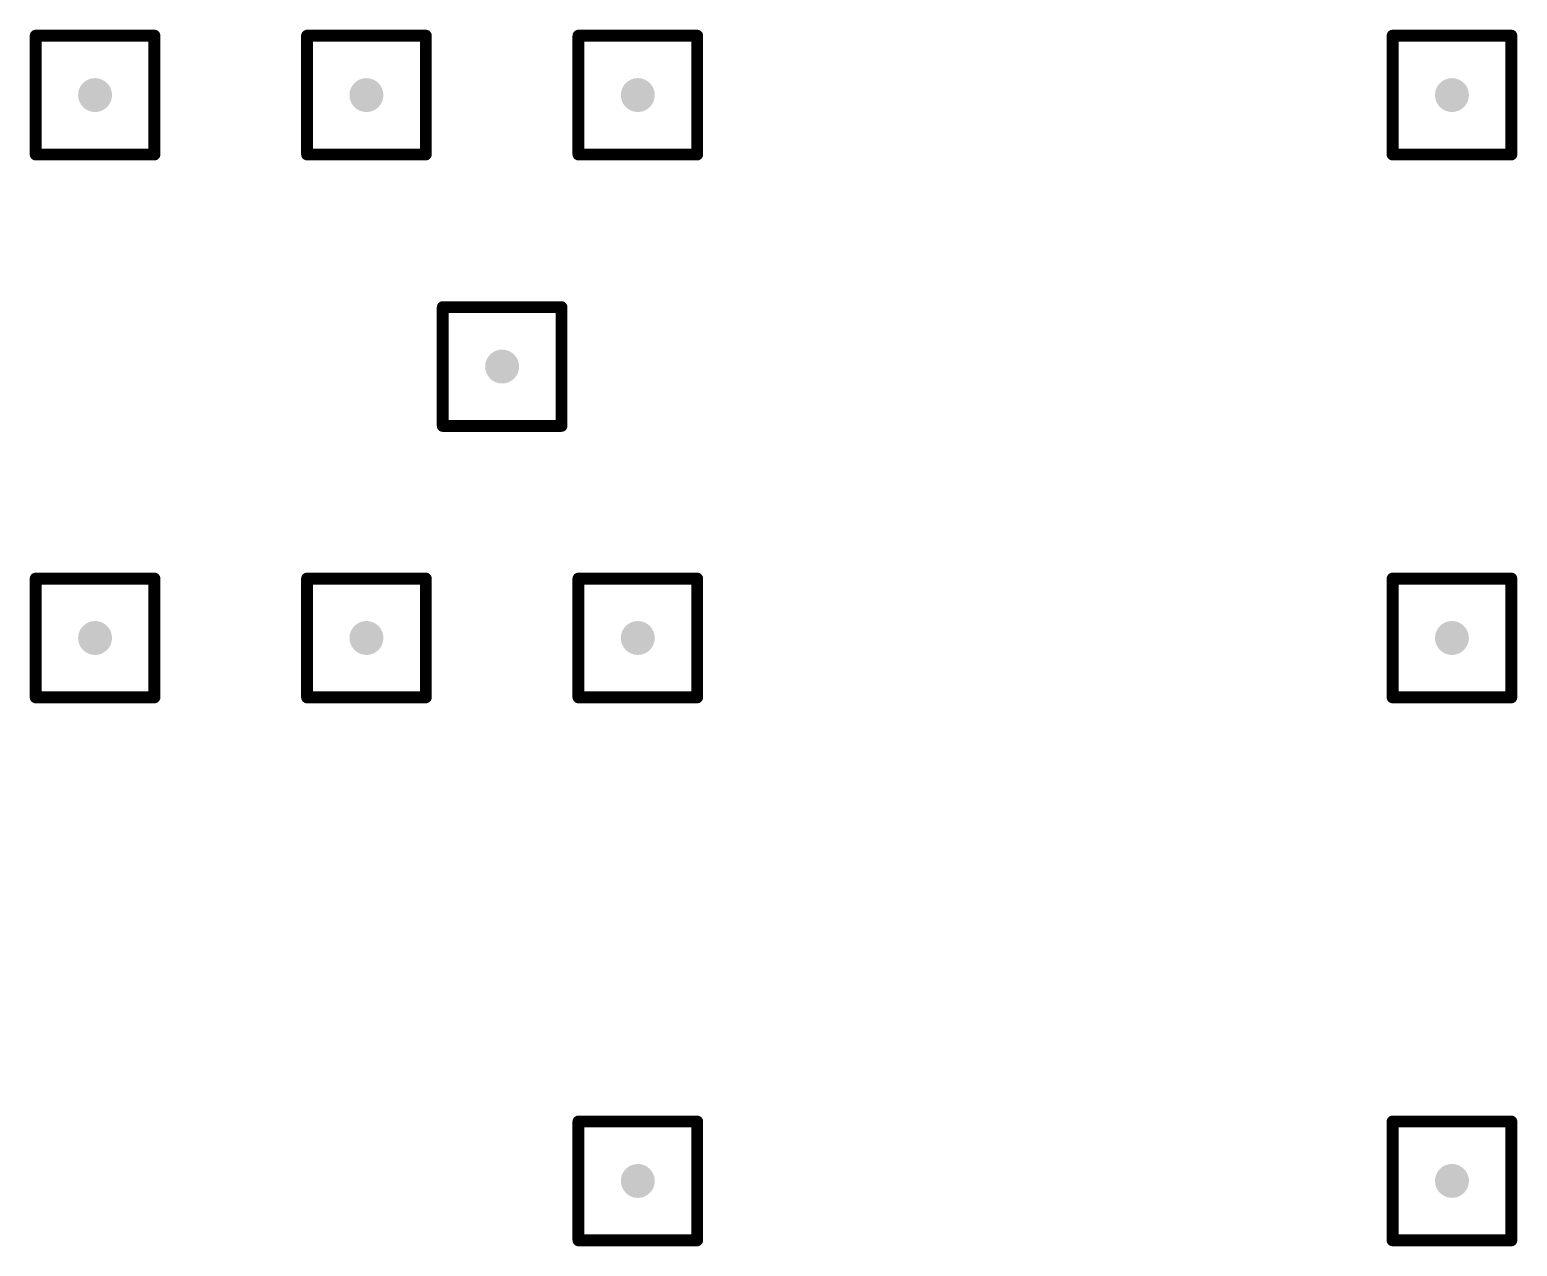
# Model space of a CAD drawing. Header units: inches. Extents: x 0 to 17, y 0 to 4.
# Drawn here: x 1.2368 to 1.5821, y 2.7171 to 2.9994 of the extents above; entities that cross this region are included whole.
import ezdxf

# ---------------------------------------------------------------- set-up
doc = ezdxf.new("R2010")
doc.units = ezdxf.units.IN
doc.header["$MEASUREMENT"] = 0
doc.layers.add('Drill Drawing', color=1, linetype='Continuous')
doc.layers.add('Via Holes', color=16, linetype='Continuous')

msp = doc.modelspace()

# ---------------------------------------------------------------- hatches: boundary and pattern name
at = {"layer": 'Via Holes'}
h = msp.add_hatch(color=7, dxfattribs=at)
edge = h.paths.add_edge_path()
edge.add_arc((1.25197, 2.98425), 0.00394, 0, 360)
h = msp.add_hatch(color=7, dxfattribs=at)
edge = h.paths.add_edge_path()
edge.add_arc((1.31496, 2.98425), 0.00394, 0, 360)
h = msp.add_hatch(color=7, dxfattribs=at)
edge = h.paths.add_edge_path()
edge.add_arc((1.37795, 2.98425), 0.00394, 0, 360)
h = msp.add_hatch(color=7, dxfattribs=at)
edge = h.paths.add_edge_path()
edge.add_arc((1.56693, 2.98425), 0.00394, 0, 360)
h = msp.add_hatch(color=7, dxfattribs=at)
edge = h.paths.add_edge_path()
edge.add_arc((1.34646, 2.92126), 0.00394, 0, 360)
h = msp.add_hatch(color=7, dxfattribs=at)
edge = h.paths.add_edge_path()
edge.add_arc((1.25197, 2.85827), 0.00394, 0, 360)
h = msp.add_hatch(color=7, dxfattribs=at)
edge = h.paths.add_edge_path()
edge.add_arc((1.31496, 2.85827), 0.00394, 0, 360)
h = msp.add_hatch(color=7, dxfattribs=at)
edge = h.paths.add_edge_path()
edge.add_arc((1.37795, 2.85827), 0.00394, 0, 360)
h = msp.add_hatch(color=7, dxfattribs=at)
edge = h.paths.add_edge_path()
edge.add_arc((1.56693, 2.85827), 0.00394, 0, 360)
h = msp.add_hatch(color=7, dxfattribs=at)
edge = h.paths.add_edge_path()
edge.add_arc((1.37795, 2.73228), 0.00394, 0, 360)
h = msp.add_hatch(color=7, dxfattribs=at)
edge = h.paths.add_edge_path()
edge.add_arc((1.56693, 2.73228), 0.00394, 0, 360)

# ---------------------------------------------------------------- linework, layer by layer
at = {"layer": 'Drill Drawing'}
for points in [[(1.23819, 2.99803, 0.00276, 0.00276, 0), (1.26575, 2.99803, 0.00276, 0.00276, 0)], [(1.23819, 2.97047, 0.00276, 0.00276, 0), (1.23819, 2.99803, 0.00276, 0.00276, 0)], [(1.26575, 2.97047, 0.00276, 0.00276, 0), (1.26575, 2.99803, 0.00276, 0.00276, 0)], [(1.30118, 2.99803, 0.00276, 0.00276, 0), (1.32874, 2.99803, 0.00276, 0.00276, 0)], [(1.30118, 2.97047, 0.00276, 0.00276, 0), (1.30118, 2.99803, 0.00276, 0.00276, 0)], [(1.32874, 2.97047, 0.00276, 0.00276, 0), (1.32874, 2.99803, 0.00276, 0.00276, 0)], [(1.36417, 2.99803, 0.00276, 0.00276, 0), (1.39173, 2.99803, 0.00276, 0.00276, 0)], [(1.36417, 2.97047, 0.00276, 0.00276, 0), (1.36417, 2.99803, 0.00276, 0.00276, 0)], [(1.39173, 2.97047, 0.00276, 0.00276, 0), (1.39173, 2.99803, 0.00276, 0.00276, 0)], [(1.55315, 2.99803, 0.00276, 0.00276, 0), (1.58071, 2.99803, 0.00276, 0.00276, 0)], [(1.55315, 2.97047, 0.00276, 0.00276, 0), (1.55315, 2.99803, 0.00276, 0.00276, 0)], [(1.58071, 2.97047, 0.00276, 0.00276, 0), (1.58071, 2.99803, 0.00276, 0.00276, 0)], [(1.23819, 2.97047, 0.00276, 0.00276, 0), (1.26575, 2.97047, 0.00276, 0.00276, 0)], [(1.30118, 2.97047, 0.00276, 0.00276, 0), (1.32874, 2.97047, 0.00276, 0.00276, 0)], [(1.36417, 2.97047, 0.00276, 0.00276, 0), (1.39173, 2.97047, 0.00276, 0.00276, 0)], [(1.55315, 2.97047, 0.00276, 0.00276, 0), (1.58071, 2.97047, 0.00276, 0.00276, 0)], [(1.33268, 2.93504, 0.00276, 0.00276, 0), (1.36024, 2.93504, 0.00276, 0.00276, 0)], [(1.33268, 2.90748, 0.00276, 0.00276, 0), (1.33268, 2.93504, 0.00276, 0.00276, 0)], [(1.36024, 2.90748, 0.00276, 0.00276, 0), (1.36024, 2.93504, 0.00276, 0.00276, 0)], [(1.33268, 2.90748, 0.00276, 0.00276, 0), (1.36024, 2.90748, 0.00276, 0.00276, 0)], [(1.23819, 2.87205, 0.00276, 0.00276, 0), (1.26575, 2.87205, 0.00276, 0.00276, 0)], [(1.23819, 2.84449, 0.00276, 0.00276, 0), (1.23819, 2.87205, 0.00276, 0.00276, 0)], [(1.26575, 2.84449, 0.00276, 0.00276, 0), (1.26575, 2.87205, 0.00276, 0.00276, 0)], [(1.30118, 2.87205, 0.00276, 0.00276, 0), (1.32874, 2.87205, 0.00276, 0.00276, 0)], [(1.30118, 2.84449, 0.00276, 0.00276, 0), (1.30118, 2.87205, 0.00276, 0.00276, 0)], [(1.32874, 2.84449, 0.00276, 0.00276, 0), (1.32874, 2.87205, 0.00276, 0.00276, 0)], [(1.36417, 2.87205, 0.00276, 0.00276, 0), (1.39173, 2.87205, 0.00276, 0.00276, 0)], [(1.36417, 2.84449, 0.00276, 0.00276, 0), (1.36417, 2.87205, 0.00276, 0.00276, 0)], [(1.39173, 2.84449, 0.00276, 0.00276, 0), (1.39173, 2.87205, 0.00276, 0.00276, 0)], [(1.55315, 2.87205, 0.00276, 0.00276, 0), (1.58071, 2.87205, 0.00276, 0.00276, 0)], [(1.55315, 2.84449, 0.00276, 0.00276, 0), (1.55315, 2.87205, 0.00276, 0.00276, 0)], [(1.58071, 2.84449, 0.00276, 0.00276, 0), (1.58071, 2.87205, 0.00276, 0.00276, 0)], [(1.23819, 2.84449, 0.00276, 0.00276, 0), (1.26575, 2.84449, 0.00276, 0.00276, 0)], [(1.30118, 2.84449, 0.00276, 0.00276, 0), (1.32874, 2.84449, 0.00276, 0.00276, 0)], [(1.36417, 2.84449, 0.00276, 0.00276, 0), (1.39173, 2.84449, 0.00276, 0.00276, 0)], [(1.55315, 2.84449, 0.00276, 0.00276, 0), (1.58071, 2.84449, 0.00276, 0.00276, 0)], [(1.36417, 2.74606, 0.00276, 0.00276, 0), (1.39173, 2.74606, 0.00276, 0.00276, 0)], [(1.36417, 2.7185, 0.00276, 0.00276, 0), (1.36417, 2.74606, 0.00276, 0.00276, 0)], [(1.39173, 2.7185, 0.00276, 0.00276, 0), (1.39173, 2.74606, 0.00276, 0.00276, 0)], [(1.55315, 2.74606, 0.00276, 0.00276, 0), (1.58071, 2.74606, 0.00276, 0.00276, 0)], [(1.55315, 2.7185, 0.00276, 0.00276, 0), (1.55315, 2.74606, 0.00276, 0.00276, 0)], [(1.58071, 2.7185, 0.00276, 0.00276, 0), (1.58071, 2.74606, 0.00276, 0.00276, 0)], [(1.36417, 2.7185, 0.00276, 0.00276, 0), (1.39173, 2.7185, 0.00276, 0.00276, 0)], [(1.55315, 2.7185, 0.00276, 0.00276, 0), (1.58071, 2.7185, 0.00276, 0.00276, 0)]]:
    msp.add_lwpolyline(points, format="xyseb", dxfattribs=at)
for points in [[(1.2375, 2.99803, 0.00138, 0.00138, 1), (1.23888, 2.99803, 0.00138, 0.00138, 1)], [(1.2375, 2.99803, 0.00138, 0.00138, 1), (1.23888, 2.99803, 0.00138, 0.00138, 1)], [(1.26506, 2.99803, 0.00138, 0.00138, 1), (1.26644, 2.99803, 0.00138, 0.00138, 1)], [(1.26506, 2.99803, 0.00138, 0.00138, 1), (1.26644, 2.99803, 0.00138, 0.00138, 1)], [(1.30049, 2.99803, 0.00138, 0.00138, 1), (1.30187, 2.99803, 0.00138, 0.00138, 1)], [(1.30049, 2.99803, 0.00138, 0.00138, 1), (1.30187, 2.99803, 0.00138, 0.00138, 1)], [(1.32805, 2.99803, 0.00138, 0.00138, 1), (1.32943, 2.99803, 0.00138, 0.00138, 1)], [(1.32805, 2.99803, 0.00138, 0.00138, 1), (1.32943, 2.99803, 0.00138, 0.00138, 1)], [(1.36348, 2.99803, 0.00138, 0.00138, 1), (1.36486, 2.99803, 0.00138, 0.00138, 1)], [(1.36348, 2.99803, 0.00138, 0.00138, 1), (1.36486, 2.99803, 0.00138, 0.00138, 1)], [(1.39104, 2.99803, 0.00138, 0.00138, 1), (1.39242, 2.99803, 0.00138, 0.00138, 1)], [(1.39104, 2.99803, 0.00138, 0.00138, 1), (1.39242, 2.99803, 0.00138, 0.00138, 1)], [(1.55246, 2.99803, 0.00138, 0.00138, 1), (1.55384, 2.99803, 0.00138, 0.00138, 1)], [(1.55246, 2.99803, 0.00138, 0.00138, 1), (1.55384, 2.99803, 0.00138, 0.00138, 1)], [(1.58002, 2.99803, 0.00138, 0.00138, 1), (1.5814, 2.99803, 0.00138, 0.00138, 1)], [(1.58002, 2.99803, 0.00138, 0.00138, 1), (1.5814, 2.99803, 0.00138, 0.00138, 1)], [(1.2375, 2.97047, 0.00138, 0.00138, 1), (1.23888, 2.97047, 0.00138, 0.00138, 1)], [(1.2375, 2.97047, 0.00138, 0.00138, 1), (1.23888, 2.97047, 0.00138, 0.00138, 1)], [(1.26506, 2.97047, 0.00138, 0.00138, 1), (1.26644, 2.97047, 0.00138, 0.00138, 1)], [(1.26506, 2.97047, 0.00138, 0.00138, 1), (1.26644, 2.97047, 0.00138, 0.00138, 1)], [(1.30049, 2.97047, 0.00138, 0.00138, 1), (1.30187, 2.97047, 0.00138, 0.00138, 1)], [(1.30049, 2.97047, 0.00138, 0.00138, 1), (1.30187, 2.97047, 0.00138, 0.00138, 1)], [(1.32805, 2.97047, 0.00138, 0.00138, 1), (1.32943, 2.97047, 0.00138, 0.00138, 1)], [(1.32805, 2.97047, 0.00138, 0.00138, 1), (1.32943, 2.97047, 0.00138, 0.00138, 1)], [(1.36348, 2.97047, 0.00138, 0.00138, 1), (1.36486, 2.97047, 0.00138, 0.00138, 1)], [(1.36348, 2.97047, 0.00138, 0.00138, 1), (1.36486, 2.97047, 0.00138, 0.00138, 1)], [(1.39104, 2.97047, 0.00138, 0.00138, 1), (1.39242, 2.97047, 0.00138, 0.00138, 1)], [(1.39104, 2.97047, 0.00138, 0.00138, 1), (1.39242, 2.97047, 0.00138, 0.00138, 1)], [(1.55246, 2.97047, 0.00138, 0.00138, 1), (1.55384, 2.97047, 0.00138, 0.00138, 1)], [(1.55246, 2.97047, 0.00138, 0.00138, 1), (1.55384, 2.97047, 0.00138, 0.00138, 1)], [(1.58002, 2.97047, 0.00138, 0.00138, 1), (1.5814, 2.97047, 0.00138, 0.00138, 1)], [(1.58002, 2.97047, 0.00138, 0.00138, 1), (1.5814, 2.97047, 0.00138, 0.00138, 1)], [(1.33199, 2.93504, 0.00138, 0.00138, 1), (1.33337, 2.93504, 0.00138, 0.00138, 1)], [(1.33199, 2.93504, 0.00138, 0.00138, 1), (1.33337, 2.93504, 0.00138, 0.00138, 1)], [(1.35955, 2.93504, 0.00138, 0.00138, 1), (1.36092, 2.93504, 0.00138, 0.00138, 1)], [(1.35955, 2.93504, 0.00138, 0.00138, 1), (1.36092, 2.93504, 0.00138, 0.00138, 1)], [(1.33199, 2.90748, 0.00138, 0.00138, 1), (1.33337, 2.90748, 0.00138, 0.00138, 1)], [(1.33199, 2.90748, 0.00138, 0.00138, 1), (1.33337, 2.90748, 0.00138, 0.00138, 1)], [(1.35955, 2.90748, 0.00138, 0.00138, 1), (1.36092, 2.90748, 0.00138, 0.00138, 1)], [(1.35955, 2.90748, 0.00138, 0.00138, 1), (1.36092, 2.90748, 0.00138, 0.00138, 1)], [(1.2375, 2.87205, 0.00138, 0.00138, 1), (1.23888, 2.87205, 0.00138, 0.00138, 1)], [(1.2375, 2.87205, 0.00138, 0.00138, 1), (1.23888, 2.87205, 0.00138, 0.00138, 1)], [(1.26506, 2.87205, 0.00138, 0.00138, 1), (1.26644, 2.87205, 0.00138, 0.00138, 1)], [(1.26506, 2.87205, 0.00138, 0.00138, 1), (1.26644, 2.87205, 0.00138, 0.00138, 1)], [(1.30049, 2.87205, 0.00138, 0.00138, 1), (1.30187, 2.87205, 0.00138, 0.00138, 1)], [(1.30049, 2.87205, 0.00138, 0.00138, 1), (1.30187, 2.87205, 0.00138, 0.00138, 1)], [(1.32805, 2.87205, 0.00138, 0.00138, 1), (1.32943, 2.87205, 0.00138, 0.00138, 1)], [(1.32805, 2.87205, 0.00138, 0.00138, 1), (1.32943, 2.87205, 0.00138, 0.00138, 1)], [(1.36348, 2.87205, 0.00138, 0.00138, 1), (1.36486, 2.87205, 0.00138, 0.00138, 1)], [(1.36348, 2.87205, 0.00138, 0.00138, 1), (1.36486, 2.87205, 0.00138, 0.00138, 1)], [(1.39104, 2.87205, 0.00138, 0.00138, 1), (1.39242, 2.87205, 0.00138, 0.00138, 1)], [(1.39104, 2.87205, 0.00138, 0.00138, 1), (1.39242, 2.87205, 0.00138, 0.00138, 1)], [(1.55246, 2.87205, 0.00138, 0.00138, 1), (1.55384, 2.87205, 0.00138, 0.00138, 1)], [(1.55246, 2.87205, 0.00138, 0.00138, 1), (1.55384, 2.87205, 0.00138, 0.00138, 1)], [(1.58002, 2.87205, 0.00138, 0.00138, 1), (1.5814, 2.87205, 0.00138, 0.00138, 1)], [(1.58002, 2.87205, 0.00138, 0.00138, 1), (1.5814, 2.87205, 0.00138, 0.00138, 1)], [(1.2375, 2.84449, 0.00138, 0.00138, 1), (1.23888, 2.84449, 0.00138, 0.00138, 1)], [(1.2375, 2.84449, 0.00138, 0.00138, 1), (1.23888, 2.84449, 0.00138, 0.00138, 1)], [(1.26506, 2.84449, 0.00138, 0.00138, 1), (1.26644, 2.84449, 0.00138, 0.00138, 1)], [(1.26506, 2.84449, 0.00138, 0.00138, 1), (1.26644, 2.84449, 0.00138, 0.00138, 1)], [(1.30049, 2.84449, 0.00138, 0.00138, 1), (1.30187, 2.84449, 0.00138, 0.00138, 1)], [(1.30049, 2.84449, 0.00138, 0.00138, 1), (1.30187, 2.84449, 0.00138, 0.00138, 1)], [(1.32805, 2.84449, 0.00138, 0.00138, 1), (1.32943, 2.84449, 0.00138, 0.00138, 1)], [(1.32805, 2.84449, 0.00138, 0.00138, 1), (1.32943, 2.84449, 0.00138, 0.00138, 1)], [(1.36348, 2.84449, 0.00138, 0.00138, 1), (1.36486, 2.84449, 0.00138, 0.00138, 1)], [(1.36348, 2.84449, 0.00138, 0.00138, 1), (1.36486, 2.84449, 0.00138, 0.00138, 1)], [(1.39104, 2.84449, 0.00138, 0.00138, 1), (1.39242, 2.84449, 0.00138, 0.00138, 1)], [(1.39104, 2.84449, 0.00138, 0.00138, 1), (1.39242, 2.84449, 0.00138, 0.00138, 1)], [(1.55246, 2.84449, 0.00138, 0.00138, 1), (1.55384, 2.84449, 0.00138, 0.00138, 1)], [(1.55246, 2.84449, 0.00138, 0.00138, 1), (1.55384, 2.84449, 0.00138, 0.00138, 1)], [(1.58002, 2.84449, 0.00138, 0.00138, 1), (1.5814, 2.84449, 0.00138, 0.00138, 1)], [(1.58002, 2.84449, 0.00138, 0.00138, 1), (1.5814, 2.84449, 0.00138, 0.00138, 1)], [(1.36348, 2.74606, 0.00138, 0.00138, 1), (1.36486, 2.74606, 0.00138, 0.00138, 1)], [(1.36348, 2.74606, 0.00138, 0.00138, 1), (1.36486, 2.74606, 0.00138, 0.00138, 1)], [(1.39104, 2.74606, 0.00138, 0.00138, 1), (1.39242, 2.74606, 0.00138, 0.00138, 1)], [(1.39104, 2.74606, 0.00138, 0.00138, 1), (1.39242, 2.74606, 0.00138, 0.00138, 1)], [(1.55246, 2.74606, 0.00138, 0.00138, 1), (1.55384, 2.74606, 0.00138, 0.00138, 1)], [(1.55246, 2.74606, 0.00138, 0.00138, 1), (1.55384, 2.74606, 0.00138, 0.00138, 1)], [(1.58002, 2.74606, 0.00138, 0.00138, 1), (1.5814, 2.74606, 0.00138, 0.00138, 1)], [(1.58002, 2.74606, 0.00138, 0.00138, 1), (1.5814, 2.74606, 0.00138, 0.00138, 1)], [(1.36348, 2.7185, 0.00138, 0.00138, 1), (1.36486, 2.7185, 0.00138, 0.00138, 1)], [(1.36348, 2.7185, 0.00138, 0.00138, 1), (1.36486, 2.7185, 0.00138, 0.00138, 1)], [(1.39104, 2.7185, 0.00138, 0.00138, 1), (1.39242, 2.7185, 0.00138, 0.00138, 1)], [(1.39104, 2.7185, 0.00138, 0.00138, 1), (1.39242, 2.7185, 0.00138, 0.00138, 1)], [(1.55246, 2.7185, 0.00138, 0.00138, 1), (1.55384, 2.7185, 0.00138, 0.00138, 1)], [(1.55246, 2.7185, 0.00138, 0.00138, 1), (1.55384, 2.7185, 0.00138, 0.00138, 1)], [(1.58002, 2.7185, 0.00138, 0.00138, 1), (1.5814, 2.7185, 0.00138, 0.00138, 1)], [(1.58002, 2.7185, 0.00138, 0.00138, 1), (1.5814, 2.7185, 0.00138, 0.00138, 1)]]:
    msp.add_lwpolyline(points, format="xyseb", close=True, dxfattribs=at)

doc.saveas('drawing.dxf')
